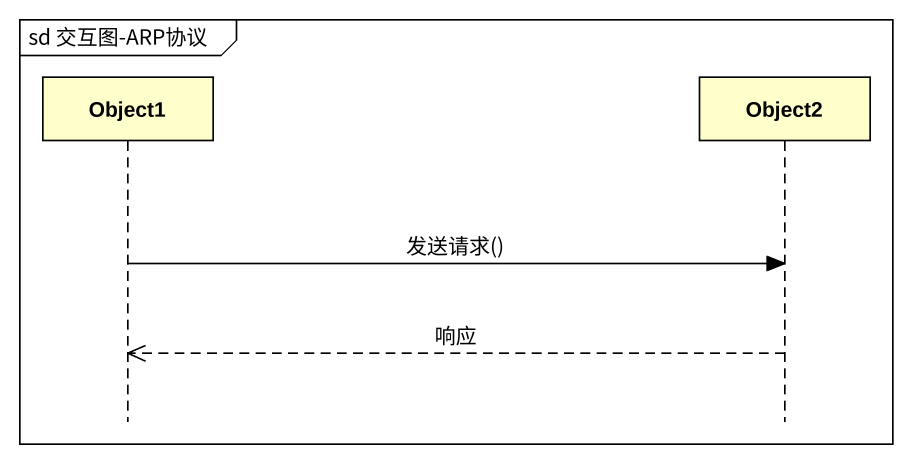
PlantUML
@startuml
mainframe sd 交互图-ARP协议
hide footbox
participant Object1
participant Object2

Object1 -> Object2 : 发送请求()
Object2 -->> Object1 : 响应
@enduml
